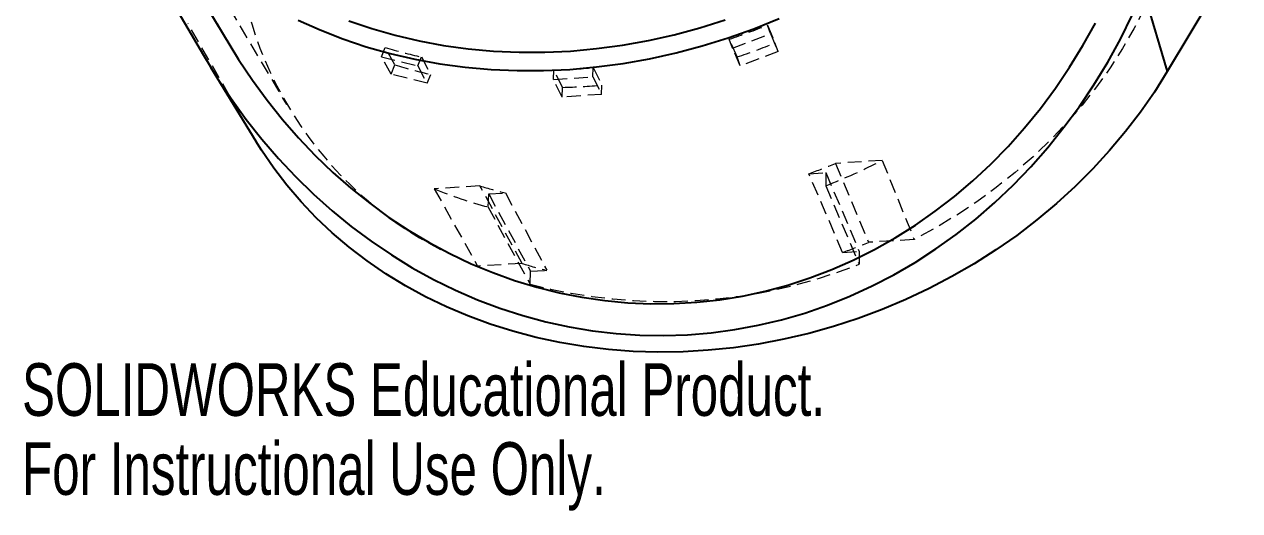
# Model space of a CAD drawing. Header units: millimetres. Extents: x -64 to 51, y -57 to 73.
# Drawn here: x -63.9 to 47.6, y -56.9 to -12.2 of the extents above; entities that cross this region are included whole.
import ezdxf

# ---------------------------------------------------------------- set-up
doc = ezdxf.new("R2010")
doc.units = ezdxf.units.MM
doc.linetypes.add('HIDDEN', pattern=[1.905, 1.27, -0.635])
doc.styles.add('SLDTEXTSTYLE0', font='TXT', dxfattribs={"width": 0.7})

msp = doc.modelspace()

# ---------------------------------------------------------------- linework, layer by layer
at = {"color": 7, "linetype": 'HIDDEN', "lineweight": 18}
for p, q in [((-55.58, 3.43), (-45.41, -13.52)), ((-51.87, 0.71), (-39.83, -19.6)), ((-52.9, -0.65), (-45.41, -13.52)), ((-43.15, -22.12), (-48.87, -12.17)), ((1.11, -14.43), (4.6, -13.1)), ((4.31, -12.32), (5, -13.96)), ((4.6, -13.1), (4.31, -12.32)), ((4.6, -13.1), (5.29, -14.74)), ((-45.41, -13.52), (-45.03, -14.16)), ((-31.11, -15.22), (-30.76, -14.37)), ((-29.88, -15.97), (-30.76, -14.37)), ((1.52, -15.24), (0.81, -13.61)), ((1.11, -14.43), (0.81, -13.61)), ((1.82, -16.05), (1.11, -14.43)), ((5.29, -14.74), (5, -13.96)), ((-47.45, -15.09), (-43.15, -22.12)), ((-31.11, -15.22), (-27.78, -16.06)), ((-30.23, -16.82), (-31.11, -15.22)), ((-27.78, -16.06), (-27.45, -15.24)), ((-27.45, -15.24), (-26.58, -16.85)), ((1.82, -16.05), (1.52, -15.24)), ((5.29, -14.74), (1.82, -16.05)), ((-30.23, -16.82), (-29.88, -15.97)), ((-27.78, -16.06), (-26.92, -17.66)), ((-15.33, -17.32), (-15.29, -16.43)), ((-14.49, -18.04), (-15.29, -16.43)), ((-11.7, -17.07), (-11.67, -16.22)), ((-11.67, -16.22), (-10.89, -17.83)), ((-26.92, -17.66), (-30.23, -16.82)), ((-26.92, -17.66), (-26.58, -16.85)), ((-15.33, -17.32), (-11.7, -17.07)), ((-14.53, -18.92), (-15.33, -17.32)), ((-11.7, -17.07), (-10.92, -18.68)), ((-10.92, -18.68), (-10.89, -17.83)), ((-14.53, -18.92), (-14.49, -18.04)), ((-10.92, -18.68), (-14.53, -18.92)), ((-42.65, -22.98), (-43.15, -22.12)), ((14.84, -24.74), (10.54, -25.01)), ((10.54, -25.01), (13.58, -32.26)), ((14.84, -24.74), (17.77, -32)), ((8.11, -25.96), (9.67, -25.86)), ((11.21, -33.19), (8.11, -25.96)), ((9.67, -25.86), (9.66, -27.07)), ((9.67, -25.86), (12.74, -33.09)), ((-22.07, -27.08), (-26.26, -27.35)), ((-26.26, -27.35), (-22.29, -34.45)), ((-18.21, -34.2), (-22.07, -27.08)), ((-21.33, -29.02), (-21.27, -27.82)), ((-21.27, -27.82), (-19.74, -27.73)), ((-21.27, -27.82), (-17.43, -34.92)), ((-19.74, -27.73), (-15.93, -34.83)), ((9.66, -27.07), (12.72, -34.27)), ((-21.33, -29.02), (-17.47, -36.09)), ((17.77, -32), (13.58, -32.26)), ((11.21, -33.19), (12.74, -33.09)), ((12.74, -33.09), (12.72, -34.27)), ((-18.21, -34.2), (-22.29, -34.45)), ((-17.47, -36.09), (-17.43, -34.92)), ((-17.43, -34.92), (-15.93, -34.83))]:
    msp.add_line(p, q, dxfattribs=at)
at = {"color": 7, "linetype": 'Continuous', "lineweight": 25}
for p, q in [((-55.27, 2.9), (-45.03, -14.16)), ((-54.92, -2.23), (-47.45, -15.09)), ((47.64, -5.45), (41, -16.58)), ((38.8, -9.18), (41, -16.58)), ((-46.79, -16.19), (-42.65, -22.98))]:
    msp.add_line(p, q, dxfattribs=at)
at = {"color": 7, "linetype": 'HIDDEN', "lineweight": 18, "flags": 128}
msp.add_lwpolyline([(35.42, 27.01), (36.38, 25.76), (37.44, 24.23), (38.4, 22.65), (39.28, 21.01), (40.07, 19.33), (40.76, 17.6), (41.36, 15.83), (41.86, 14.02), (42.25, 12.18), (42.55, 10.31), (42.74, 8.42), (42.83, 6.51), (42.82, 4.58), (42.69, 2.65), (42.47, 0.7), (42.13, -1.24), (41.69, -3.18), (41.15, -5.11), (40.5, -7.03), (39.75, -8.93), (38.9, -10.81), (37.94, -12.66), (36.89, -14.47), (35.75, -16.25), (34.51, -17.98), (33.18, -19.67), (31.76, -21.3), (30.26, -22.88), (28.68, -24.4), (27.03, -25.85), (25.3, -27.23), (23.51, -28.54), (21.65, -29.78), (19.73, -30.93), (17.77, -32)], dxfattribs=at)
at = {"color": 7, "linetype": 'Continuous', "lineweight": 25, "flags": 128}
for points in [[(-47.45, -15.09), (-46.22, -17.11), (-44.91, -19.07), (-43.54, -20.97), (-42.09, -22.8), (-40.57, -24.55), (-38.99, -26.23), (-37.34, -27.84), (-35.64, -29.36), (-33.88, -30.8), (-32.06, -32.16), (-30.2, -33.42), (-28.28, -34.59), (-26.33, -35.67), (-24.33, -36.64), (-22.3, -37.53), (-20.24, -38.31), (-18.14, -38.98), (-16.03, -39.56), (-13.89, -40.02), (-11.73, -40.38), (-9.57, -40.64), (-7.39, -40.78), (-5.21, -40.82), (-3.03, -40.75), (-0.85, -40.57), (1.32, -40.27), (3.47, -39.88), (5.61, -39.37), (7.73, -38.75), (9.82, -38.03), (11.88, -37.2), (13.91, -36.27), (15.91, -35.24), (17.86, -34.1), (19.76, -32.87), (21.62, -31.54), (23.42, -30.12), (25.17, -28.61), (26.86, -27), (28.48, -25.32), (30.03, -23.55), (31.52, -21.7), (32.93, -19.78), (34.27, -17.79), (35.53, -15.73), (36.7, -13.6), (37.79, -11.42)], [(-45.03, -14.16), (-44.22, -15.47), (-42.95, -17.37), (-41.61, -19.21), (-40.2, -20.97), (-38.72, -22.67), (-37.18, -24.29), (-35.57, -25.84), (-33.91, -27.3), (-32.19, -28.68), (-30.42, -29.97), (-28.6, -31.17), (-26.73, -32.28), (-24.83, -33.3), (-22.88, -34.22), (-20.9, -35.04), (-18.89, -35.76), (-16.85, -36.38), (-14.79, -36.9), (-12.71, -37.31), (-10.61, -37.61), (-8.51, -37.81), (-6.4, -37.9), (-4.28, -37.89), (-2.17, -37.76), (-0.07, -37.53), (2.03, -37.19), (4.11, -36.74), (6.17, -36.18), (8.2, -35.52), (10.21, -34.75), (12.19, -33.89), (14.13, -32.92), (16.04, -31.84), (17.89, -30.68), (19.7, -29.41), (21.46, -28.06), (23.17, -26.61), (24.81, -25.07), (26.39, -23.45), (27.91, -21.75), (29.36, -19.97), (30.74, -18.12), (32.04, -16.19), (33.26, -14.2), (34.4, -12.15)], [(-38.76, -11.85), (-36.74, -12.76), (-34.65, -13.58), (-32.5, -14.3), (-30.3, -14.92), (-28.05, -15.44), (-25.75, -15.86), (-23.42, -16.18), (-21.05, -16.39), (-18.66, -16.49), (-16.24, -16.49), (-13.81, -16.38), (-11.38, -16.16), (-8.94, -15.84), (-6.5, -15.41), (-4.08, -14.87), (-1.67, -14.23), (0.71, -13.49), (3.06, -12.65), (5.38, -11.71)], [(-34.1, -11.92), (-32.01, -12.63), (-29.86, -13.25), (-27.66, -13.77), (-25.42, -14.18), (-23.14, -14.5), (-20.82, -14.71), (-18.48, -14.81), (-16.13, -14.81), (-13.75, -14.7), (-11.37, -14.48), (-8.99, -14.16), (-6.61, -13.74), (-4.24, -13.21), (-1.89, -12.58), (0.44, -11.84)], [(41, -16.58), (39.82, -18.46), (38.54, -20.3), (37.17, -22.09), (35.71, -23.84), (34.17, -25.52), (32.54, -27.15), (30.83, -28.71), (29.04, -30.2), (27.19, -31.62), (25.27, -32.96), (23.28, -34.23), (21.24, -35.41), (19.15, -36.51), (17.01, -37.52), (14.83, -38.44), (12.62, -39.26), (10.37, -39.99), (8.1, -40.63), (5.81, -41.16), (3.5, -41.6), (1.19, -41.94), (-1.12, -42.17), (-3.43, -42.31), (-5.74, -42.34), (-8.02, -42.27), (-10.29, -42.1), (-12.53, -41.83), (-14.74, -41.46), (-16.92, -40.99), (-19.05, -40.43), (-21.13, -39.77), (-23.17, -39.02), (-25.15, -38.18), (-27.07, -37.25), (-28.92, -36.24), (-30.71, -35.15), (-32.42, -33.97), (-34.06, -32.72), (-35.62, -31.4), (-37.09, -30), (-38.49, -28.54), (-39.79, -27.02), (-41, -25.44), (-42.13, -23.81), (-42.65, -22.98)]]:
    msp.add_lwpolyline(points, dxfattribs=at)
at = {"color": 7, "linetype": 'HIDDEN', "lineweight": 18}
for centre, radius, start, end in [((-9.81, -2.02), 34.74, 187.2975, 248.9426), ((-17.17, 40.62), 57.13, 288.3423, 292.0772), ((-17.31, 29.65), 46.03, 253.0118, 257.276), ((-16.31, 38.58), 56.7, 288.3336, 292.0757), ((-16.46, 27.81), 45.79, 252.9602, 257.2257), ((-16.53, 36.98), 53.43, 271.3318, 275.2243), ((-15.69, 35.01), 53.06, 271.2944, 275.1926), ((-9.48, 22.33), 51.4, 290.015, 292.9218), ((-9.63, 22.68), 53.36, 291.1876, 297.2917), ((-10.14, 12.23), 42.74, 247.8373, 254.8254), ((-9.65, 13.3), 42.25, 252.9051, 256.1825), ((-5.75, 13.43), 49.61, 289.9911, 292.9223), ((-5.93, 5.17), 41.24, 252.68, 255.9612), ((-5.14, 10.73), 48.42, 255.247, 291.6529)]:
    msp.add_arc(centre, radius, start, end, dxfattribs=at)

# ---------------------------------------------------------------- texts
at = {"color": 7, "linetype": 'Continuous', "char_height": 4.8336, "attachment_point": 1, "style": 'SLDTEXTSTYLE0'}
for s, insert in [('SOLIDWORKS Educational Product.', (-64.09, -43.36)), ('For Instructional Use Only.', (-64.09, -50.61))]:
    msp.add_mtext(s, dxfattribs=dict(at, insert=insert))

doc.saveas('drawing.dxf')
